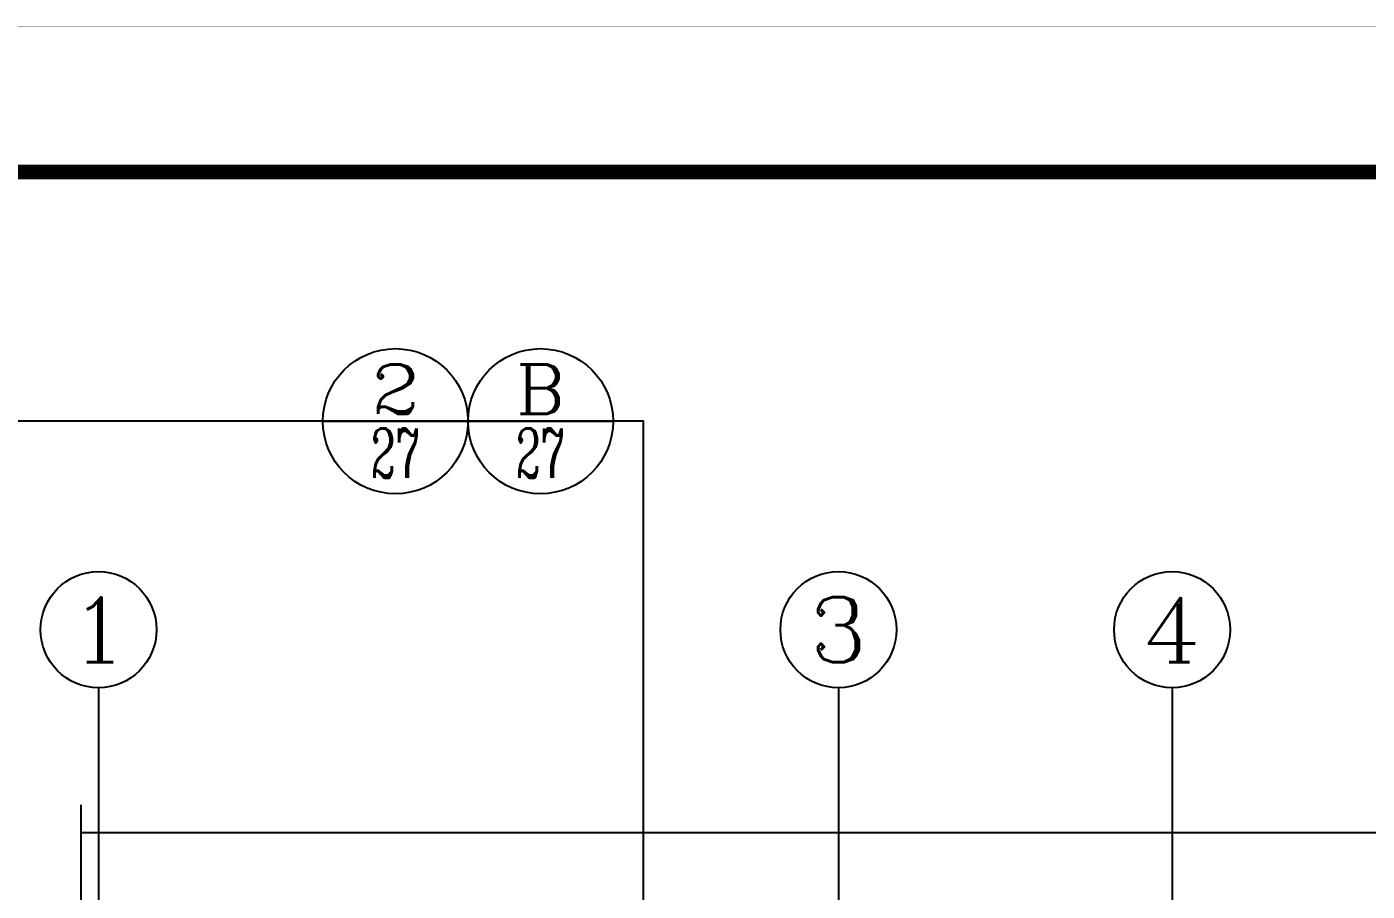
# Model space of a CAD drawing. Extents: x -726032 to 135930, y -151624 to 587044.
# Drawn here: x -712407 to -700395, y 579301 to 587044 of the extents above; entities that cross this region are included whole.
import ezdxf
from ezdxf.enums import TextEntityAlignment as Align

# ---------------------------------------------------------------- set-up
doc = ezdxf.new("R2010")
doc.units = 0
doc.header["$LTSCALE"] = 1000
doc.header["$MEASUREMENT"] = 0
doc.layers.get('0').update_dxf_attribs({"linetype": 'CONTINUOUS'})
doc.layers.get('DEFPOINTS').update_dxf_attribs({"color": 1, "linetype": 'CONTINUOUS'})
for name, color, linetype in [('AXIS', 245, 'CONTINUOUS'), ('AXIS_TEXT', 7, 'CONTINUOUS'), ('PUB_TITLE', 1, 'CONTINUOUS'), ('引线', 213, 'CONTINUOUS')]:
    doc.layers.add(name, color=color, linetype=linetype)
doc.styles.add('COMP', font='COMPLEX', dxfattribs={"bigfont": 'hztxt'})
doc.styles.add('COMPLEX', font='COMPLEX')
doc.styles.add('DIM_FONT', font='isocp.shx', dxfattribs={"width": 0.8})
doc.dimstyles.new('DIMN', dxfattribs={"dimtxt": 300, "dimasz": 1, "dimexe": 250, "dimexo": 300, "dimgap": 150, "dimtad": 1, "dimdec": 0, "dimzin": 0, "dimdsep": 46, "dimtxsty": 'DIM_FONT', "dimcen": 0.09, "dimclrt": 142, "dimadec": 0, "dimazin": 0, "dimtfac": 1, "dimtdec": 0, "dimtix": 1, "dimtmove": 2, "dimatfit": 3, "dimfxl": 1, "dimtolj": 1, "dimtzin": 0, "dimarcsym": 0})

# ---------------------------------------------------------------- blocks, each defined once
blk = doc.blocks.new('*D1462')
at = {"layer": 'AXIS', "color": 0, "lineweight": -2, "transparency": 16777216}
for p, q in [((-711920, 577252), (-711920, 580073)), ((-643241, 577252), (-643241, 580073)), ((-643242, 579823), (-711919, 579823))]:
    blk.add_line(p, q, dxfattribs=at)
at = {"layer": 'AXIS', "color": 0, "transparency": 16777216}
for points in [[(-711919, 579824), (-711919, 579823), (-711920, 579823)], [(-643242, 579824), (-643242, 579823), (-643241, 579823)]]:
    blk.add_solid(points, dxfattribs=at)
at = {"layer": 'DEFPOINTS', "color": 0, "transparency": 16777216}
for p in [(-711920, 579823), (-711920, 576952), (-643241, 576952)]:
    blk.add_point(p, dxfattribs=at)
at = {"layer": 'AXIS', "color": 142, "transparency": 16777216, "insert": (-677580, 580123), "char_height": 300, "attachment_point": 5, "style": 'DIM_FONT'}
blk.add_mtext('\\A1;68679', dxfattribs=at)
blk = doc.blocks.new('_AXISO')
blk.add_circle((0, 0), 0.5)
at = {"layer": 'AXIS_TEXT', "style": 'COMPLEX', "width": 1.041667}
blk.add_attdef('A', text='', height=0.56, dxfattribs=at).set_placement((-0.25, -0.28), (0.25, -0.28), align=Align.FIT)
blk = doc.blocks.new('_INDEX')
blk.add_line((-0.5, 0), (0.5, 0))
blk.add_circle((0, 0), 0.5)
at = {"style": 'COMP'}
for tag, width, p, p2 in [('1', 2.333333, (-0.17, 0.05), (0.17, 0.05)), ('-', 1.166667, (-0.17, -0.39), (0.17, -0.39))]:
    blk.add_attdef(tag, text='', height=0.34, dxfattribs=dict(at, width=width)).set_placement(p, p2, align=Align.FIT)

msp = doc.modelspace()

# ---------------------------------------------------------------- linework, layer by layer
at = {"layer": 'AXIS'}
for p, q in [((-711763.9, 581123.4), (-711763.9, 576952)), ((-705133.9, 581123.4), (-705133.9, 576952)), ((-702143.9, 581123.4), (-702143.9, 576952))]:
    msp.add_line(p, q, dxfattribs=at)
at = {"layer": 'PUB_TITLE'}
for points, const_width in [([(-726032.4, 532443.9), (-629442.4, 532443.9), (-629442.4, 587043.9), (-726032.4, 587043.9)], 0.234), ([(-723432.4, 533743.9), (-630742.4, 533743.9), (-630742.4, 585743.9), (-723432.4, 585743.9)], 130)]:
    msp.add_lwpolyline(points, close=True, dxfattribs=dict(at, const_width=const_width))
at = {"layer": '引线'}
msp.add_lwpolyline([(-706881, 576230.4), (-706881, 583510.9), (-714587.7, 583510.9)], dxfattribs=at)

# ---------------------------------------------------------------- block references
at = {"layer": 'AXIS'}
ref = msp.add_blockref('_AXISO', (-711763.9, 581643.4), dxfattribs=dict(at, xscale=1040, yscale=1040, zscale=1040))
ref.add_attrib('A', '1', dxfattribs={"layer": 'AXIS_TEXT', "height": 582.4, "style": 'COMPLEX', "width": 2.083333}).set_placement((-712023.9, 581352.2), (-711503.9, 581352.2), align=Align.FIT)
ref = msp.add_blockref('_AXISO', (-705133.9, 581643.4), dxfattribs=dict(at, xscale=1040, yscale=1040, zscale=1040))
ref.add_attrib('A', '3', dxfattribs={"layer": 'AXIS_TEXT', "height": 582.4, "style": 'COMPLEX', "width": 1.339286}).set_placement((-705393.9, 581352.2), (-704873.9, 581352.2), align=Align.FIT)
ref = msp.add_blockref('_AXISO', (-702143.9, 581643.4), dxfattribs=dict(at, xscale=1040, yscale=1040, zscale=1040))
ref.add_attrib('A', '4', dxfattribs={"layer": 'AXIS_TEXT', "height": 582.4, "style": 'COMPLEX', "width": 1.171875}).set_placement((-702403.9, 581352.2), (-701883.9, 581352.2), align=Align.FIT)
at = {"layer": '引线'}
ref = msp.add_blockref('_INDEX', (-709103, 583510.9), dxfattribs=dict(at, xscale=1300, yscale=1300, zscale=1300))
ref.add_attrib('1', '2', dxfattribs={"layer": '0', "height": 442, "style": 'COMP', "width": 1.5}).set_placement((-709324, 583575.9), (-708882, 583575.9), align=Align.FIT)
ref.add_attrib('-', '27', dxfattribs={"layer": '0', "height": 442, "style": 'COMP', "width": 0.617647}).set_placement((-709324, 583003.9), (-708882, 583003.9), align=Align.FIT)
ref = msp.add_blockref('_INDEX', (-707803, 583510.9), dxfattribs=dict(at, xscale=1300, yscale=1300, zscale=1300))
ref.add_attrib('1', 'B', dxfattribs={"layer": '0', "height": 442, "style": 'COMP', "width": 1.235294}).set_placement((-708024, 583575.9), (-707582, 583575.9), align=Align.FIT)
ref.add_attrib('-', '27', dxfattribs={"layer": '0', "height": 442, "style": 'COMP', "width": 0.617647}).set_placement((-708024, 583003.9), (-707582, 583003.9), align=Align.FIT)

# ---------------------------------------------------------------- dimensions: what is measured, and where the dimension line sits
at = {"layer": 'AXIS'}
dim = msp.add_aligned_dim(p1=(-643240.9, 576952), p2=(-711919.9, 576952), distance=-2871.4, dimstyle='DIMN', dxfattribs=at)
dim.commit()
dim.dimension.update_dxf_attribs({"geometry": '*D1462', "text_midpoint": (-677580.4, 580123.4)})

doc.saveas('drawing.dxf')
